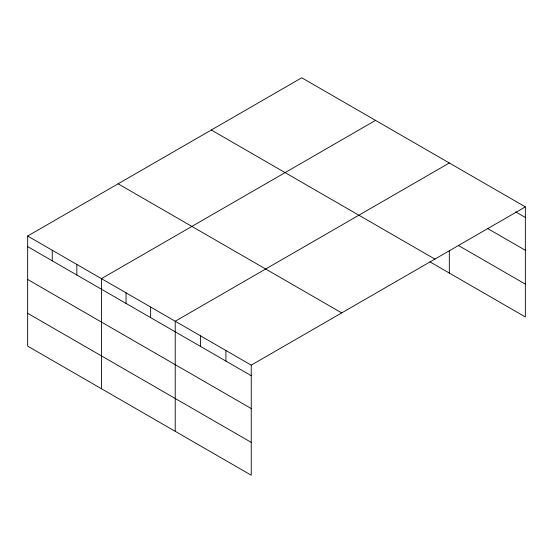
<?xml version="1.0" encoding="UTF-8"?>
<svg xmlns="http://www.w3.org/2000/svg" width="553" height="553" viewBox="0 0 553 553"><rect width="100%" height="100%" fill="white"/><g stroke="black" fill="none" stroke-linecap="round" stroke-linejoin="round"><path stroke-width="0.83" d="M525.35 206.877L301.751 77.786L27.65 236.041L27.65 346.123L251.249 475.214L251.249 365.132L525.35 206.877L525.35 316.959L429.951 261.88M375.542 120.388L101.434 278.643L101.434 388.718M449.326 162.99L175.225 321.238L175.225 431.319M515.659 211.868L525.35 217.46M487.338 228.348L525.35 250.295M458.271 245.401L525.35 284.124M211.301 130.01L434.893 259.101M118.107 183.817L341.699 312.908M27.65 236.041L251.249 365.132M27.65 246.617L251.249 375.715M27.65 279.459L251.249 408.549M27.65 313.288L251.249 442.379M449.326 250.336L449.326 273.071M225.907 350.498L225.907 361.081M200.566 335.871L200.566 346.454M150.63 307.039L150.63 317.622M126.036 292.841L126.036 303.417M76.839 264.438L76.839 275.021M52.245 250.239L52.245 260.822"/></g></svg>
